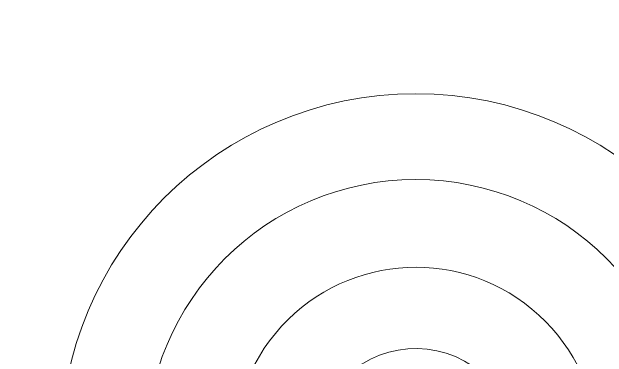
# Model space of a CAD drawing. Extents: x 2498567 to 2501210, y 7092229 to 7094464.
# Drawn here: x 2499329.974 to 2499333.154, y 7093479.725 to 7093481.569 of the extents above; entities that cross this region are included whole.
import ezdxf

# ---------------------------------------------------------------- set-up
doc = ezdxf.new("R2010")
doc.units = 0
doc.header["$MEASUREMENT"] = 0
doc.linetypes.add('DGN Style 6', pattern=[2507.6577982873914, 1.318432070603256, -527.3728282413022, 922.9024494222787, -527.3728282413022, 1.318432070603256, -527.3728282413022])
doc.layers.add('20', color=7, linetype='Continuous', lineweight=0)
doc.layers.add('RW_Ex_ROW', color=30, linetype='DGN Style 6', lineweight=0)

# ---------------------------------------------------------------- blocks, each defined once
blk = doc.blocks.new('086')
at = {"color": 0, "linetype": 'ByBlock', "lineweight": -2}
for radius in [0.1900000000001139, 0.1441700770372767]:
    blk.add_circle((0, 0), radius, dxfattribs=at)
for radius, start, end in [(0.09730879141939852, 320.420594428993, 320.420021471198), (0.05390732796737736, 319.5139861450106, 319.5134131872155)]:
    blk.add_arc((0, 0), radius, start, end, dxfattribs=at)

msp = doc.modelspace()

# ---------------------------------------------------------------- linework, layer by layer
at = {"layer": 'RW_Ex_ROW', "color": 254}
msp.add_line((2499213.341, 7093420.786), (2499574.194, 7093601.855000001), dxfattribs=at)

# ---------------------------------------------------------------- block references
at = {"layer": '20', "color": 7, "linetype": 'Continuous', "lineweight": 0, "xscale": 10, "yscale": 10, "zscale": 10}
msp.add_blockref('086', (2499332.132, 7093479.232), dxfattribs=at)

doc.saveas('drawing.dxf')
